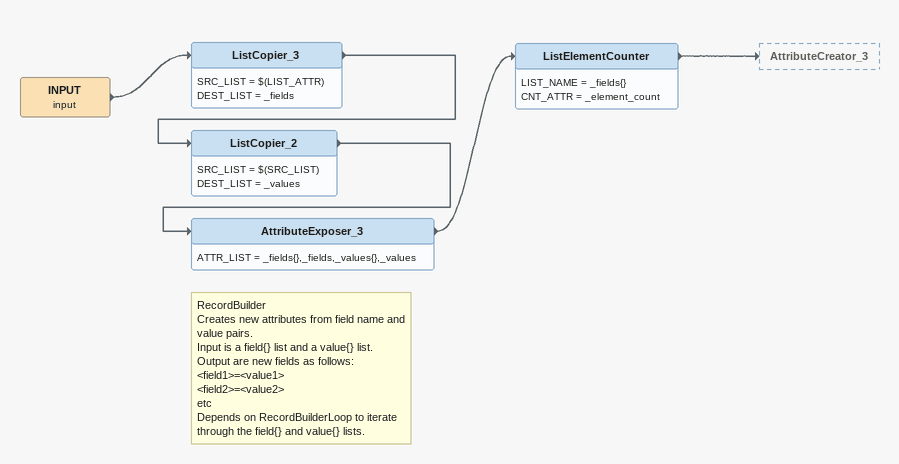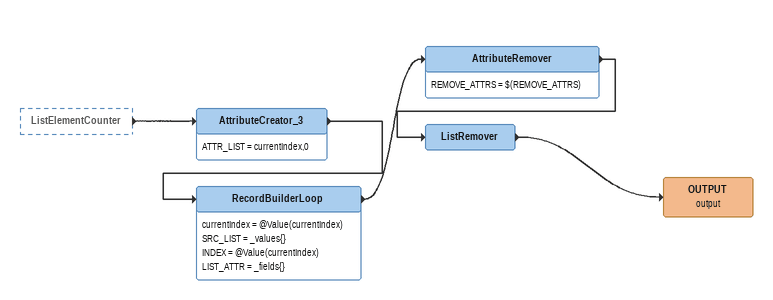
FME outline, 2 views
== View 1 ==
INPUT (input)
    -> ListCopier_3
ListCopier_3
    SRC_LIST = $(LIST_ATTR)
    DEST_LIST = _fields
    -> ListCopier_2
ListCopier_2
    SRC_LIST = $(SRC_LIST)
    DEST_LIST = _values
    -> AttributeExposer_3
Note: RecordBuilder / Creates new attributes from field name and value pairs. / Input is a field{} list and a value{} list. / Output are new fields as follows: / <field1>=<value1> / <field2>=<value2> / etc / Depends on RecordBuilderLoop to iterate through the field{} and value{} lists.
AttributeExposer_3
    ATTR_LIST = _fields{},_fields,_values{},_values
    -> ListElementCounter
ListElementCounter
    LIST_NAME = _fields{}
    CNT_ATTR = _element_count
    -> AttributeCreator_3

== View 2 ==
ListElementCounter [outside]
    -> AttributeCreator_3
AttributeCreator_3
    ATTR_LIST = currentIndex,0
    -> RecordBuilderLoop
RecordBuilderLoop
    currentIndex = @Value(currentIndex)
    SRC_LIST = _values{}
    INDEX = @Value(currentIndex)
    LIST_ATTR = _fields{}
    -> AttributeRemover
AttributeRemover
    REMOVE_ATTRS = $(REMOVE_ATTRS)
    -> ListRemover
ListRemover
    -> OUTPUT (output)
OUTPUT (output)
